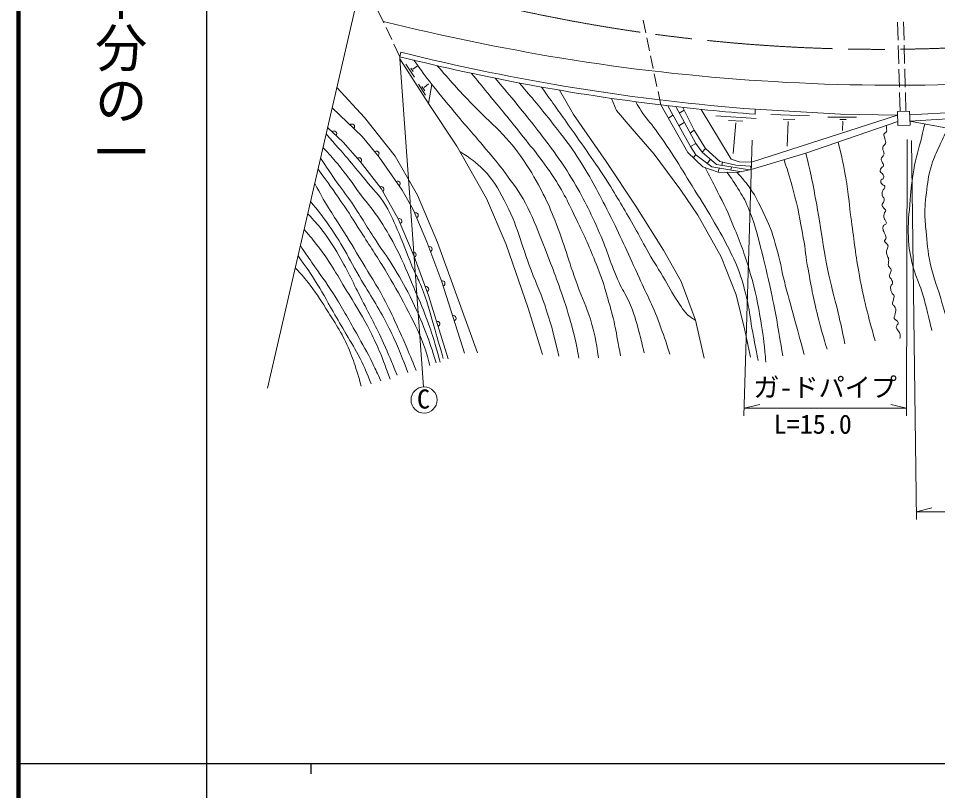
# Model space of a CAD drawing. Units: millimetres, scale not verified. Extents: x 40000 to 680000, y 20000 to 380000.
# Drawn here: x 40000 to 128016, y 202409 to 276282 of the extents above; entities that cross this region are included whole.
import ezdxf
from ezdxf.enums import TextEntityAlignment as Align

# ---------------------------------------------------------------- set-up
doc = ezdxf.new("R2010")
doc.units = ezdxf.units.MM
doc.header["$LTSCALE"] = 1000
doc.linetypes.add('CHAIN', pattern=[18.5, 12, -1.5, 3.5, -1.5])
for name, color, linetype, lineweight in [('M-BGD', 7, 'Continuous', 13), ('M-BMK', 2, 'CHAIN', 13), ('M-BMK-SRVR', 3, 'Continuous', 13), ('M-STR-HTXT', 7, 'Continuous', 13), ('M-STR-STR1', 1, 'Continuous', 13), ('M-TTL', 2, 'Continuous', 140), ('M-TTL-BAND', 7, 'Continuous', 25)]:
    doc.layers.add(name, color=color, linetype=linetype, lineweight=lineweight)
doc.styles.add('@ＭＳ ゴシック', font='')
doc.styles.add('ＭＳ ゴシック', font='')
doc.styles.get('@ＭＳ ゴシック').set_extended_font_data('@MS Gothic')
doc.styles.get('ＭＳ ゴシック').set_extended_font_data('MS Gothic')

msp = doc.modelspace()

# ---------------------------------------------------------------- linework, layer by layer
at = {"layer": 'M-BGD'}
for p, q in [((124191, 275936), (124238, 274187)), ((124753, 275955), (124800, 274206)), ((76614, 273042), (76536, 272610)), ((124252, 273687), (124299, 271938)), ((124814, 273706), (124861, 271957)), ((76536, 272610), (76530, 272408)), ((76530, 272408), (79338, 268041)), ((78792, 241028), (76530, 272408)), ((77111, 271893), (77929, 270655)), ((77578, 271531), (77789, 271186)), ((77777, 271414), (78174, 271701)), ((124313, 271438), (124360, 269689)), ((124875, 271457), (124922, 269708)), ((73148, 266815), (70489, 269675)), ((78296, 269990), (78979, 268938)), ((78635, 269768), (78903, 269347)), ((78868, 269674), (79277, 270031)), ((79281, 268130), (79592, 269964)), ((93160, 267085), (91819, 269413)), ((96804, 268631), (97262, 267479)), ((124374, 269189), (124422, 267375)), ((124935, 269208), (124985, 267392)), ((79338, 268041), (81981, 264054)), ((104103, 263447), (101508, 268008)), ((104344, 264017), (102174, 267929)), ((102936, 267841), (104870, 264298)), ((103629, 267763), (104691, 265590)), ((108234, 262810), (105373, 267579)), ((110549, 267586), (110535, 267122)), ((118732, 267135), (110549, 267586)), ((76084, 263110), (73148, 266815)), ((96271, 262593), (93160, 267085)), ((97262, 267479), (98761, 265705)), ((102674, 267027), (102234, 266733)), ((103278, 267214), (103754, 267508)), ((106781, 266947), (110632, 266696)), ((110206, 262539), (124186, 267013)), ((112034, 267104), (115741, 266959)), ((117490, 266818), (120251, 266818)), ((124186, 267013), (118732, 267135)), ((124176, 267368), (125338, 267402)), ((124214, 266049), (124176, 267368)), ((125338, 267402), (125376, 266083)), ((133840, 267543), (125348, 267067)), ((125366, 266436), (133939, 267010)), ((103764, 266325), (103249, 265992)), ((108008, 266521), (109358, 266445)), ((108680, 266287), (108445, 263351)), ((113217, 266644), (114335, 266604)), ((113703, 266433), (113611, 264054)), ((124204, 266407), (115411, 263381)), ((118663, 266594), (119265, 266618)), ((118949, 266460), (118903, 265572)), ((125376, 266083), (124214, 266049)), ((137460, 264227), (125366, 266436)), ((98761, 265705), (100891, 263298)), ((104322, 265302), (104691, 265590)), ((104691, 265590), (105782, 263829)), ((81981, 264054), (84821, 259062)), ((104870, 264298), (104344, 264017)), ((104870, 264298), (105471, 263490)), ((100891, 263298), (103430, 259857)), ((105550, 262071), (104103, 263447)), ((104862, 263240), (104344, 264017)), ((104862, 263240), (104622, 262954)), ((106396, 262075), (104862, 263240)), ((105471, 263490), (105782, 263829)), ((105471, 263490), (106843, 262294)), ((105782, 263829), (107176, 262584)), ((115411, 263381), (110178, 261817)), ((78214, 259382), (76084, 263110)), ((99131, 258334), (96271, 262593)), ((105955, 262410), (106256, 262805)), ((106843, 262294), (109998, 261779)), ((107176, 262584), (108688, 262238)), ((107363, 262209), (107421, 262528)), ((109014, 262565), (108234, 262810)), ((110206, 262539), (109014, 262565)), ((106996, 261580), (105550, 262071)), ((109234, 261617), (106396, 262075)), ((106996, 261580), (107093, 261962)), ((108810, 261528), (106996, 261580)), ((108271, 262061), (108211, 261782)), ((108688, 262238), (110090, 262150)), ((110178, 261817), (108810, 261528)), ((110090, 262150), (110178, 261817)), ((103430, 259857), (105072, 257446)), ((80137, 254856), (78214, 259382)), ((84821, 259062), (86714, 254654)), ((101764, 254118), (99131, 258334)), ((105072, 257446), (107286, 253457)), ((83976, 244288), (80137, 254856)), ((86714, 254654), (88797, 248548)), ((103473, 251101), (101764, 254118)), ((107286, 253457), (108720, 249824)), ((104834, 247419), (103473, 251101)), ((108720, 249824), (109549, 246451)), ((88797, 248548), (90188, 244140)), ((105678, 243771), (104834, 247419)), ((109549, 246451), (110101, 243868))]:
    msp.add_line(p, q, dxfattribs=at)
for points in [[(82719, 244263), (80550, 251086), (79100, 254907), (77799, 258004), (76736, 259853), (74556, 263015), (72925, 264994), (70041, 267729)], [(81150, 243708), (79257, 249769), (77902, 253519), (76379, 257101), (74722, 260000), (72711, 262584), (71093, 264438), (69609, 265852)]]:
    msp.add_lwpolyline(points, dxfattribs=at)
msp.add_circle((78845, 239779), 1250, dxfattribs=at)
for centre, radius, start, end in [((130730, 503775), 234524, 256.23764, 260.50055), ((126211, 473256), 206265, 256.08658, 265.64523), ((124157, 471030), 201146, 260.80781, 271.79028), ((125949, 470678), 204138, 263.12368, 265.66969), ((71941, 265927), 250, 316.52116, 136.52116), ((70227, 265263), 250, 316.39566, 136.39566), ((74288, 263340), 250, 309.4858, 129.4858), ((72607, 262702), 250, 311.09951, 131.09951), ((76304, 260480), 250, 304.58765, 124.58765), ((74756, 259941), 250, 299.74488, 119.74488), ((76469, 256890), 250, 293.04136, 113.04136), ((78033, 257445), 250, 292.80102, 112.80102), ((79365, 254209), 250, 290.77448, 110.77448), ((77839, 253669), 250, 293.04136, 113.04136), ((80598, 250934), 250, 287.63645, 107.63645), ((79036, 250381), 250, 289.85398, 109.85398), ((81659, 247598), 250, 287.63645, 107.63645), ((80106, 247049), 250, 287.34695, 107.34695)]:
    msp.add_arc(centre, radius, start, end, dxfattribs=at)
for points, knots in [([(77858, 272285), (78675, 271158), (78899, 270859), (79592, 269964), (80539, 268742), (81112, 268091), (82105, 266905), (83228, 265565), (83896, 264846), (85009, 263498), (85743, 262611), (86170, 262125), (86843, 261191), (87664, 260053), (88142, 259415), (88776, 258164), (89456, 256821), (89717, 256012), (90275, 254614), (91101, 252543), (91558, 251377), (92257, 249259), (92672, 248004), (92895, 247296), (93204, 246010), (93411, 245145), (93477, 244848), (93677, 243782)], [0, 0, 0, 0, 1, 1, 1, 2, 2, 2, 3, 3, 3, 4, 4, 4, 5, 5, 5, 6, 6, 6, 7, 7, 7, 8, 8, 8, 9, 9, 9, 9]), ([(80107, 271753), (80786, 270961), (80973, 270756), (81540, 270127), (82711, 268827), (83392, 268121), (84636, 266892), (85174, 266361), (85512, 266100), (86032, 265551), (87022, 264506), (87559, 263893), (88375, 262707), (89202, 261504), (89574, 260768), (90255, 259477), (90747, 258543), (90957, 257986), (91356, 257009), (92334, 254614), (92627, 253178), (93521, 250751), (93992, 249472), (94374, 248797), (94769, 247493), (95195, 246086), (95277, 245541), (95562, 243814)], [0, 0, 0, 0, 1, 1, 1, 2, 2, 2, 3, 3, 3, 4, 4, 4, 5, 5, 5, 6, 6, 6, 7, 7, 7, 8, 8, 8, 9, 9, 9, 9]), ([(97653, 243991), (97213, 246428), (97114, 247150), (96548, 249119), (96166, 250451), (95946, 251199), (95444, 252491), (94788, 254182), (94357, 255105), (93575, 256741), (92770, 258427), (92345, 259396), (91327, 260962), (89991, 263017), (89050, 264034), (87536, 265961), (86459, 267331), (85803, 268055), (84706, 269408), (84194, 270038), (84033, 270236), (83399, 271023)], [0, 0, 0, 0, 1, 1, 1, 2, 2, 2, 3, 3, 3, 4, 4, 4, 5, 5, 5, 6, 6, 6, 7, 7, 7, 7]), ([(85664, 270554), (86675, 269369), (86934, 269052), (87732, 268076), (89165, 266324), (89945, 265324), (91292, 263506), (91993, 262560), (92359, 262008), (92968, 261001), (94160, 259028), (94707, 257848), (95650, 255745), (96463, 253934), (96680, 252818), (97514, 251017), (97836, 250323), (98102, 249976), (98421, 249281), (98963, 248103), (99140, 247385), (99472, 246131), (99661, 245412), (99726, 245161), (99905, 244277)], [0, 0, 0, 0, 1, 1, 1, 2, 2, 2, 3, 3, 3, 4, 4, 4, 5, 5, 5, 6, 6, 6, 7, 7, 7, 8, 8, 8, 8]), ([(102371, 244159), (101944, 245555), (101803, 245949), (101385, 247077), (100679, 248982), (100116, 249982), (99274, 251830), (98234, 254115), (97679, 255410), (96543, 257648), (95515, 259674), (94932, 260812), (93718, 262731), (93071, 263754), (92658, 264295), (91923, 265256), (91037, 266414), (90528, 267053), (89596, 268175), (88963, 268936), (88756, 269182), (87955, 270106)], [0, 0, 0, 0, 1, 1, 1, 2, 2, 2, 3, 3, 3, 4, 4, 4, 5, 5, 5, 6, 6, 6, 7, 7, 7, 7]), ([(90077, 269716), (91336, 267972), (91655, 267521), (92653, 266104), (94192, 263917), (95092, 262715), (96528, 260459), (97557, 258841), (98083, 257903), (99033, 256238), (99489, 255438), (99705, 254969), (100166, 254172), (100757, 253149), (101113, 252590), (101719, 251576), (102273, 250650), (102528, 250096), (103134, 249204), (103604, 248513), (103824, 248026), (104535, 247587), (104648, 247517), (104695, 247478), (104834, 247419)], [0, 0, 0, 0, 1, 1, 1, 2, 2, 2, 3, 3, 3, 4, 4, 4, 5, 5, 5, 6, 6, 6, 7, 7, 7, 8, 8, 8, 8]), ([(99115, 268311), (99340, 267892), (99418, 267773), (99629, 267439), (100102, 266690), (100494, 266359), (101009, 265638), (101715, 264650), (102101, 264090), (102761, 263071), (103463, 261986), (103827, 261360), (104506, 260261), (105272, 259020), (105723, 258338), (106459, 257080), (107047, 256076), (107388, 255518), (107908, 254477), (108377, 253540), (108649, 253016), (109008, 252032), (109397, 250964), (109546, 250340), (109797, 249231), (110059, 248069), (110091, 247395), (110310, 246224), (110504, 245181), (110573, 244845), (110842, 243561)], [0, 0, 0, 0, 1, 1, 1, 2, 2, 2, 3, 3, 3, 4, 4, 4, 5, 5, 5, 6, 6, 6, 7, 7, 7, 8, 8, 8, 9, 9, 9, 10, 10, 10, 10]), ([(124411, 245644), (124439, 245852), (124462, 245959), (124398, 246143), (124346, 246291), (124267, 246350), (124187, 246485), (124134, 246576), (124067, 246617), (124056, 246722), (124034, 246919), (124280, 247001), (124240, 247195), (124197, 247401), (123942, 247383), (123859, 247577), (123813, 247682), (123894, 247752), (123911, 247866), (123950, 248117), (124059, 248262), (124003, 248510), (123982, 248604), (123952, 248654), (123898, 248734), (123832, 248830), (123729, 248844), (123701, 248957), (123662, 249113), (123749, 249203), (123778, 249362), (123807, 249514), (123887, 249603), (123848, 249753), (123821, 249859), (123736, 249882), (123679, 249975), (123614, 250083), (123573, 250145), (123545, 250267), (123509, 250421), (123504, 250517), (123540, 250671), (123569, 250794), (123692, 250825), (123704, 250951), (123717, 251091), (123663, 251168), (123604, 251296), (123546, 251423), (123438, 251458), (123406, 251594), (123381, 251700), (123436, 251761), (123461, 251868), (123495, 252011), (123596, 252086), (123566, 252230), (123550, 252311), (123502, 252342), (123455, 252411), (123396, 252499), (123333, 252533), (123298, 252633), (123263, 252730), (123321, 252793), (123321, 252896), (123322, 253070), (123352, 253175), (123298, 253340), (123275, 253410), (123243, 253441), (123216, 253510), (123154, 253669), (123111, 253764), (123111, 253935), (123111, 254080), (123180, 254150), (123216, 254291), (123239, 254384), (123299, 254440), (123268, 254531), (123223, 254662), (123146, 254710), (123058, 254817), (123012, 254873), (122955, 254887), (122935, 254957), (122900, 255085), (123067, 255133), (123079, 255266), (123089, 255376), (123070, 255441), (123035, 255546), (123000, 255654), (122940, 255696), (122895, 255800), (122832, 255948), (122790, 256034), (122781, 256195), (122775, 256307), (122793, 256378), (122851, 256475), (122915, 256580), (123066, 256543), (123106, 256659), (123139, 256760), (123079, 256825), (123035, 256922), (122991, 257019), (122919, 257049), (122886, 257150), (122854, 257251), (122869, 257316), (122878, 257422), (122887, 257537), (122897, 257603), (122939, 257711), (122970, 257791), (123073, 257808), (123061, 257893), (123044, 258023), (122919, 258042), (122844, 258150), (122776, 258249), (122716, 258306), (122706, 258426), (122694, 258577), (122829, 258633), (122864, 258781), (122889, 258886), (122906, 258951), (122884, 259057), (122862, 259159), (122766, 259177), (122726, 259274), (122697, 259346), (122704, 259394), (122706, 259471), (122709, 259580), (122715, 259643), (122746, 259747), (122802, 259943), (123037, 260032), (122963, 260221), (122916, 260338), (122786, 260320), (122706, 260418), (122617, 260528), (122544, 260614), (122568, 260753), (122594, 260903), (122804, 260882), (122844, 261029), (122875, 261142), (122861, 261223), (122805, 261325), (122726, 261469), (122598, 261492), (122529, 261641), (122493, 261717), (122520, 261775), (122544, 261855), (122598, 262032), (122833, 262039), (122842, 262223), (122849, 262358), (122751, 262413), (122702, 262539), (122659, 262650), (122605, 262709), (122605, 262828), (122606, 263024), (122834, 263058), (122877, 263249), (122892, 263314), (122894, 263354), (122881, 263420), (122858, 263537), (122809, 263593), (122785, 263709), (122763, 263813), (122750, 263878), (122776, 263981), (122806, 264097), (122896, 264125), (122960, 264226), (123002, 264292), (123056, 264323), (123057, 264402), (123059, 264508), (123013, 264562), (122987, 264665), (122972, 264722), (122965, 264755), (122952, 264814), (122918, 264967), (122835, 265055), (122873, 265208), (122906, 265342), (123071, 265327), (123127, 265453), (123168, 265546), (123140, 265611), (123138, 265712), (123135, 265836), (123126, 265882), (123102, 266027)], [0, 0, 0, 0, 1, 1, 1, 2, 2, 2, 3, 3, 3, 4, 4, 4, 5, 5, 5, 6, 6, 6, 7, 7, 7, 8, 8, 8, 9, 9, 9, 10, 10, 10, 11, 11, 11, 12, 12, 12, 13, 13, 13, 14, 14, 14, 15, 15, 15, 16, 16, 16, 17, 17, 17, 18, 18, 18, 19, 19, 19, 20, 20, 20, 21, 21, 21, 22, 22, 22, 23, 23, 23, 24, 24, 24, 25, 25, 25, 26, 26, 26, 27, 27, 27, 28, 28, 28, 29, 29, 29, 30, 30, 30, 31, 31, 31, 32, 32, 32, 33, 33, 33, 34, 34, 34, 35, 35, 35, 36, 36, 36, 37, 37, 37, 38, 38, 38, 39, 39, 39, 40, 40, 40, 41, 41, 41, 42, 42, 42, 43, 43, 43, 44, 44, 44, 45, 45, 45, 46, 46, 46, 47, 47, 47, 48, 48, 48, 49, 49, 49, 50, 50, 50, 51, 51, 51, 52, 52, 52, 53, 53, 53, 54, 54, 54, 55, 55, 55, 56, 56, 56, 57, 57, 57, 58, 58, 58, 59, 59, 59, 60, 60, 60, 61, 61, 61, 62, 62, 62, 63, 63, 63, 64, 64, 64, 65, 65, 65, 66, 66, 66, 67, 67, 67, 68, 68, 68, 69, 69, 69, 69]), ([(127463, 246418), (127007, 248351), (126905, 248908), (126398, 250461), (126126, 251293), (125871, 251726), (125650, 252573), (125373, 253638), (125275, 254259), (125219, 255358), (125147, 256758), (125291, 257545), (125401, 258943), (125489, 260061), (125550, 260689), (125727, 261796), (125930, 263065), (126222, 263739), (126509, 264991), (126616, 265454), (126651, 265602), (126777, 266178)], [0, 0, 0, 0, 1, 1, 1, 2, 2, 2, 3, 3, 3, 4, 4, 4, 5, 5, 5, 6, 6, 6, 7, 7, 7, 7]), ([(80675, 243739), (80258, 245258), (80146, 245656), (79781, 246877), (79342, 248343), (79164, 249190), (78591, 250609), (78347, 251213), (78160, 251529), (77898, 252125), (77294, 253503), (77061, 254320), (76446, 255693), (75966, 256764), (75768, 257405), (75156, 258406), (74524, 259438), (73986, 259887), (73223, 260825), (71794, 262581), (71302, 263126), (69468, 265239)], [0, 0, 0, 0, 1, 1, 1, 2, 2, 2, 3, 3, 3, 4, 4, 4, 5, 5, 5, 6, 6, 6, 7, 7, 7, 7]), ([(128997, 265772), (128598, 264961), (128491, 264743), (128192, 264071), (127887, 263385), (127676, 263013), (127454, 262296), (127177, 261402), (127098, 260875), (126983, 259947), (126855, 258911), (126771, 258325), (126799, 257282), (126808, 256922), (126836, 256721), (126872, 256362), (126994, 255135), (127005, 254437), (127232, 253225), (127510, 251734), (127895, 250954), (128316, 249498), (128641, 248373), (128743, 248021), (129145, 246618)], [0, 0, 0, 0, 1, 1, 1, 2, 2, 2, 3, 3, 3, 4, 4, 4, 5, 5, 5, 6, 6, 6, 7, 7, 7, 8, 8, 8, 8]), ([(118484, 264438), (118881, 262829), (118986, 262369), (119228, 261026), (119514, 259432), (119538, 258518), (119760, 256914), (120045, 254855), (120153, 253693), (120529, 251649), (120750, 250452), (120901, 249787), (121187, 248605), (121488, 247359), (121607, 246950), (122041, 245436)], [0, 0, 0, 0, 1, 1, 1, 2, 2, 2, 3, 3, 3, 4, 4, 4, 5, 5, 5, 5]), ([(69165, 263926), (69840, 263216), (70021, 263004), (70544, 262390), (71492, 261279), (71915, 260570), (72793, 259403), (73517, 258439), (73980, 257940), (74643, 256934), (75326, 255898), (75664, 255286), (76231, 254183), (76941, 252801), (77242, 251980), (77855, 250552), (78352, 249392), (78646, 248748), (79084, 247565), (79402, 246706), (79564, 246219), (79833, 245343), (80065, 244591), (80135, 244340), (80386, 243406)], [0, 0, 0, 0, 1, 1, 1, 2, 2, 2, 3, 3, 3, 4, 4, 4, 5, 5, 5, 6, 6, 6, 7, 7, 7, 8, 8, 8, 8]), ([(91744, 243959), (91264, 246034), (91129, 246643), (90581, 248318), (90075, 249862), (89678, 250686), (89095, 252203), (88089, 254819), (87837, 256428), (86511, 258898), (85874, 260087), (85518, 260795), (84574, 261758), (83777, 262571), (83368, 262856), (82271, 263544)], [0, 0, 0, 0, 1, 1, 1, 2, 2, 2, 3, 3, 3, 4, 4, 4, 5, 5, 5, 5]), ([(119144, 245153), (118839, 246587), (118757, 246958), (118493, 248111), (118116, 249761), (117805, 250663), (117468, 252322), (117106, 254101), (117010, 255118), (116698, 256907), (116428, 258460), (116298, 259335), (115974, 260878), (115767, 261859), (115698, 262180), (115411, 263381)], [0, 0, 0, 0, 1, 1, 1, 2, 2, 2, 3, 3, 3, 4, 4, 4, 5, 5, 5, 5]), ([(79988, 243326), (79567, 244716), (79437, 245112), (79015, 246232), (78496, 247607), (78159, 248362), (77503, 249676), (76896, 250894), (76511, 251556), (75790, 252710), (75246, 253583), (74885, 254035), (74318, 254893), (73372, 256326), (72918, 257179), (71951, 258597), (71332, 259506), (70934, 259981), (70308, 260885), (69761, 261675), (69588, 261934), (68935, 262926)], [0, 0, 0, 0, 1, 1, 1, 2, 2, 2, 3, 3, 3, 4, 4, 4, 5, 5, 5, 6, 6, 6, 7, 7, 7, 7]), ([(113308, 262753), (113767, 261388), (113882, 260994), (114194, 259850), (114671, 258099), (114818, 257088), (115155, 255304), (115375, 254141), (115389, 253470), (115609, 252307), (115971, 250390), (116147, 249308), (116639, 247421), (116924, 246328), (117023, 245958), (117428, 244640)], [0, 0, 0, 0, 1, 1, 1, 2, 2, 2, 3, 3, 3, 4, 4, 4, 5, 5, 5, 5]), ([(68689, 261859), (69784, 260380), (70081, 259983), (70922, 258745), (71682, 257626), (72075, 256978), (72806, 255839), (73711, 254430), (74246, 253657), (75107, 252221), (75934, 250840), (76393, 250060), (77122, 248625), (77813, 247262), (78287, 246530), (78791, 245088), (79061, 244318), (79158, 244033), (79396, 243089)], [0, 0, 0, 0, 1, 1, 1, 2, 2, 2, 3, 3, 3, 4, 4, 4, 5, 5, 5, 6, 6, 6, 6]), ([(105751, 262003), (106220, 261127), (106339, 260892), (106703, 260174), (107385, 258831), (107788, 258084), (108360, 256690), (109038, 255038), (109416, 254107), (109931, 252397), (110460, 250642), (110686, 249634), (111003, 247829), (111237, 246492), (111345, 245738), (111482, 244387), (111521, 244002), (111537, 243876), (111574, 243401)], [0, 0, 0, 0, 1, 1, 1, 2, 2, 2, 3, 3, 3, 4, 4, 4, 5, 5, 5, 6, 6, 6, 6]), ([(113195, 243993), (112701, 246941), (112583, 247739), (112071, 250116), (111708, 251799), (111504, 252742), (111065, 254406), (110671, 255902), (110464, 256754), (109874, 258185), (109565, 258935), (109324, 259328), (108898, 260019), (108515, 260640), (108362, 260852), (107836, 261556)], [0, 0, 0, 0, 1, 1, 1, 2, 2, 2, 3, 3, 3, 4, 4, 4, 5, 5, 5, 5]), ([(108810, 261528), (109222, 261114), (109336, 260958), (109647, 260571), (110565, 259434), (110869, 258640), (111511, 257327), (112061, 256204), (112246, 255515), (112602, 254316), (112966, 253092), (113031, 252370), (113342, 251131), (113687, 249760), (113920, 249002), (114289, 247637), (114657, 246273), (114772, 245846), (115229, 244143)], [0, 0, 0, 0, 1, 1, 1, 2, 2, 2, 3, 3, 3, 4, 4, 4, 5, 5, 5, 6, 6, 6, 6]), ([(78083, 242601), (77224, 244691), (77007, 245261), (76229, 246926), (75749, 247952), (75502, 248539), (74960, 249533), (74211, 250905), (73727, 251638), (72922, 252978), (72136, 254286), (71697, 255019), (70884, 256311), (70425, 257040), (70138, 257429), (69688, 258164), (69144, 259052), (68982, 259361), (68371, 260482)], [0, 0, 0, 0, 1, 1, 1, 2, 2, 2, 3, 3, 3, 4, 4, 4, 5, 5, 5, 6, 6, 6, 6]), ([(67974, 258756), (68719, 257878), (68917, 257594), (69487, 256823), (71005, 254772), (71552, 253419), (72850, 251222), (73892, 249457), (74568, 248516), (75473, 246677), (76273, 245048), (76516, 244442), (77294, 242404)], [0, 0, 0, 0, 1, 1, 1, 2, 2, 2, 3, 3, 3, 4, 4, 4, 4]), ([(76262, 242157), (75666, 243628), (75494, 244027), (74960, 245207), (74215, 246852), (73719, 247737), (72899, 249346), (72048, 251013), (71625, 251978), (70684, 253596), (70107, 254587), (69781, 255150), (69066, 256048), (68566, 256676), (68372, 256898), (67705, 257588)], [0, 0, 0, 0, 1, 1, 1, 2, 2, 2, 3, 3, 3, 4, 4, 4, 5, 5, 5, 5]), ([(67359, 256086), (68014, 255351), (68189, 255115), (68693, 254470), (70013, 252783), (70529, 251677), (71657, 249855), (72485, 248517), (72961, 247770), (73675, 246368), (74557, 244636), (74783, 243962), (75591, 241776)], [0, 0, 0, 0, 1, 1, 1, 2, 2, 2, 3, 3, 3, 4, 4, 4, 4]), ([(67004, 254547), (67538, 253757), (67674, 253558), (68105, 252925), (68905, 251753), (69410, 251135), (70166, 249934), (71076, 248489), (71529, 247645), (72362, 246154), (72994, 245023), (73368, 244398), (73940, 243235), (74248, 242608), (74350, 242399), (74702, 241618)], [0, 0, 0, 0, 1, 1, 1, 2, 2, 2, 3, 3, 3, 4, 4, 4, 5, 5, 5, 5]), ([(73782, 241316), (73321, 242485), (73185, 242830), (72717, 243761), (72249, 244692), (71912, 245174), (71389, 246075), (70899, 246919), (70618, 247388), (70127, 248231), (69433, 249421), (69107, 250126), (68358, 251282), (67770, 252189), (67556, 252495), (66775, 253553)], [0, 0, 0, 0, 1, 1, 1, 2, 2, 2, 3, 3, 3, 4, 4, 4, 5, 5, 5, 5]), ([(66514, 252421), (67209, 251672), (67406, 251439), (67931, 250772), (68690, 249808), (69012, 249191), (69680, 248162), (70090, 247530), (70326, 247178), (70699, 246523), (71127, 245770), (71356, 245338), (71694, 244540), (72019, 243768), (72161, 243319), (72412, 242520), (72586, 241969), (72641, 241783), (72826, 241100)], [0, 0, 0, 0, 1, 1, 1, 2, 2, 2, 3, 3, 3, 4, 4, 4, 5, 5, 5, 6, 6, 6, 6])]:
    msp.add_open_spline(points, degree=3, knots=knots, dxfattribs=at)
at = {"layer": 'M-BMK'}
msp.add_arc((122542, 435386), 162066, 257.59269, 287.65586, dxfattribs=at)
at = {"layer": 'M-BMK-SRVR'}
msp.add_line((63860, 240900), (72923, 280237), dxfattribs=at)
at = {"layer": 'M-STR-HTXT'}
for p, q in [((109477, 238270), (110258, 264641)), ((125050, 238270), (125116, 264700)), ((125985, 228355), (125505, 264609)), ((109498, 238984), (110998, 239359)), ((109498, 238984), (125052, 238984)), ((125052, 238984), (123552, 239359)), ((125976, 229070), (127476, 229445)), ((125976, 229070), (174090, 229070))]:
    msp.add_line(p, q, dxfattribs=at)
at = {"layer": 'M-STR-STR1'}
for p, q in [((74997, 275858), (74462, 276988)), ((99824, 276127), (100078, 274903)), ((75746, 274277), (75211, 275407)), ((76536, 272610), (75960, 273825)), ((100179, 274413), (100433, 273189)), ((100535, 272700), (100788, 271476)), ((100890, 270986), (101144, 269762)), ((101245, 269273), (101508, 268008))]:
    msp.add_line(p, q, dxfattribs=at)
msp.add_arc((125949, 470678), 204138, 255.99218, 263.12368, dxfattribs=at)
at = {"layer": 'M-TTL'}
msp.add_line((40000, 380000), (40000, 20000), dxfattribs=at)
at = {"layer": 'M-TTL-BAND'}
for p, q in [((58000, 370000), (58000, 20000)), ((40000, 205000), (579000, 205000)), ((68000, 205000), (68000, 204000))]:
    msp.add_line(p, q, dxfattribs=at)

# ---------------------------------------------------------------- texts
at = {"layer": 'M-BGD', "style": 'ＭＳ ゴシック'}
msp.add_text('C', height=1833, dxfattribs=at).set_placement((78167, 238406), align=Align.BOTTOM_LEFT)
at = {"layer": 'M-STR-HTXT', "style": 'ＭＳ ゴシック'}
for s, p in [('ガ-ドパイプ', (110372, 239521)), ('L=15.0', (112322, 235997))]:
    msp.add_text(s, height=1833, dxfattribs=at).set_placement(p, align=Align.BOTTOM_LEFT)
at = {"layer": 'M-TTL-BAND', "style": '@ＭＳ ゴシック'}
msp.add_text('縮尺千分の一', height=3666, rotation=270, dxfattribs=at).set_placement((49777, 261030), align=Align.MIDDLE_RIGHT)

doc.saveas('drawing.dxf')
